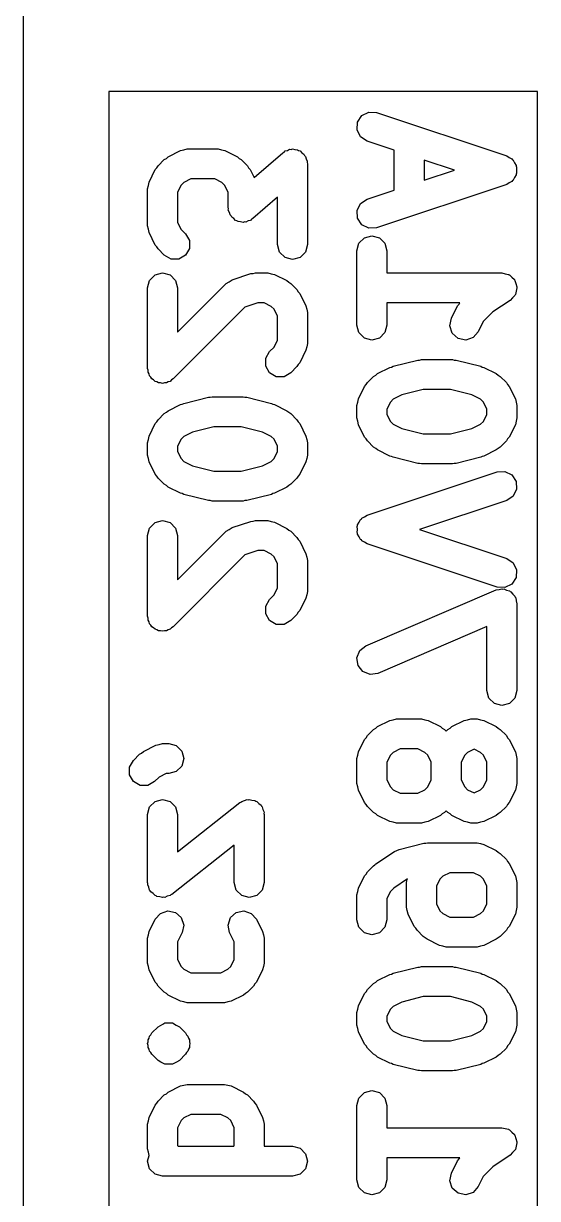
# Model space of a CAD drawing. Extents: x 0.1 to 2.08, y 0.21 to 1.79.
# Drawn here: x 0.1018 to 0.3041, y 0.865 to 1.3273 of the extents above; entities that cross this region are included whole.
import ezdxf

# ---------------------------------------------------------------- set-up
doc = ezdxf.new("R2010")
doc.units = 0
doc.header["$MEASUREMENT"] = 0
doc.layers.add('BLACK', color=7, linetype='CONTINUOUS')

msp = doc.modelspace()

# ---------------------------------------------------------------- linework, layer by layer
at = {"layer": 'BLACK', "linetype": 'CONTINUOUS'}
for p, q in [((0.101752, 1.30054), (0.101752, 1.7847)), ((0.101752, 0.585954), (0.101752, 1.30054)), ((0.304074, 1.30054), (0.135373, 1.30054)), ((0.135373, 1.30054), (0.135373, 0.714526)), ((0.304074, 1.16481), (0.304074, 1.30054)), ((0.233283, 1.28852), (0.234967, 1.29107)), ((0.234967, 1.29107), (0.237702, 1.29244)), ((0.237702, 1.29244), (0.240753, 1.29225)), ((0.240753, 1.29225), (0.291934, 1.27519)), ((0.2331, 1.28547), (0.233283, 1.28852)), ((0.234467, 1.28273), (0.2331, 1.28547)), ((0.237018, 1.28105), (0.234467, 1.28273)), ((0.247603, 1.27752), (0.237018, 1.28105)), ((0.158717, 1.27487), (0.163592, 1.27731)), ((0.163592, 1.27731), (0.164922, 1.27758)), ((0.164922, 1.27758), (0.166233, 1.27793)), ((0.166233, 1.27793), (0.178419, 1.27793)), ((0.178419, 1.27793), (0.17973, 1.27758)), ((0.17973, 1.27758), (0.18106, 1.27731)), ((0.18106, 1.27731), (0.185934, 1.27487)), ((0.192574, 1.26667), (0.203776, 1.27647)), ((0.203776, 1.27647), (0.2043, 1.27673)), ((0.2043, 1.27673), (0.204712, 1.27714)), ((0.204712, 1.27714), (0.205649, 1.27739)), ((0.205649, 1.27739), (0.20652, 1.27782)), ((0.20652, 1.27782), (0.207102, 1.27778)), ((0.207102, 1.27778), (0.207665, 1.27793)), ((0.207665, 1.27793), (0.208602, 1.27768)), ((0.208602, 1.27768), (0.20957, 1.27762)), ((0.20957, 1.27762), (0.210054, 1.27729)), ((0.210054, 1.27729), (0.210618, 1.27714)), ((0.210618, 1.27714), (0.211304, 1.27646)), ((0.211304, 1.27646), (0.212109, 1.27592)), ((0.247603, 1.26166), (0.247603, 1.27752)), ((0.15427, 1.27051), (0.154745, 1.27133)), ((0.154745, 1.27133), (0.157183, 1.27377)), ((0.157183, 1.27377), (0.158006, 1.27424)), ((0.158006, 1.27424), (0.158717, 1.27487)), ((0.185934, 1.27487), (0.186646, 1.27424)), ((0.186646, 1.27424), (0.187469, 1.27377)), ((0.187469, 1.27377), (0.189906, 1.27133)), ((0.189906, 1.27133), (0.190382, 1.27051)), ((0.212109, 1.27592), (0.212367, 1.27539)), ((0.212367, 1.27539), (0.212779, 1.27498)), ((0.212779, 1.27498), (0.21303, 1.27404)), ((0.21303, 1.27404), (0.213459, 1.27317)), ((0.213459, 1.27317), (0.21342, 1.27259)), ((0.21342, 1.27259), (0.213571, 1.27203)), ((0.213571, 1.27203), (0.213571, 1.24034)), ((0.271392, 1.26959), (0.259414, 1.27358)), ((0.259414, 1.27358), (0.259414, 1.2656)), ((0.291934, 1.27519), (0.292924, 1.27454)), ((0.292924, 1.27454), (0.293985, 1.27401)), ((0.293985, 1.27401), (0.294184, 1.27371)), ((0.294184, 1.27371), (0.294485, 1.27351)), ((0.294485, 1.27351), (0.295016, 1.27245)), ((0.295016, 1.27245), (0.295669, 1.27146)), ((0.295669, 1.27146), (0.295691, 1.2711)), ((0.151202, 1.26492), (0.153639, 1.2698)), ((0.153639, 1.2698), (0.15427, 1.27051)), ((0.190382, 1.27051), (0.191012, 1.2698)), ((0.191012, 1.2698), (0.192574, 1.26667)), ((0.259414, 1.2656), (0.271392, 1.26959)), ((0.295016, 1.26673), (0.294485, 1.26567)), ((0.295669, 1.26772), (0.295016, 1.26673)), ((0.295691, 1.26808), (0.295669, 1.26772)), ((0.295691, 1.2711), (0.295852, 1.27078)), ((0.295852, 1.26841), (0.295691, 1.26808)), ((0.295852, 1.27078), (0.295781, 1.26959)), ((0.295781, 1.26959), (0.295852, 1.26841)), ((0.150579, 1.26228), (0.15093, 1.26359)), ((0.150579, 1.24766), (0.150579, 1.26228)), ((0.15093, 1.26359), (0.151202, 1.26492)), ((0.163775, 1.26366), (0.16239, 1.26089)), ((0.164857, 1.26474), (0.163775, 1.26366)), ((0.167627, 1.26612), (0.164857, 1.26474)), ((0.177025, 1.26612), (0.167627, 1.26612)), ((0.179795, 1.26474), (0.177025, 1.26612)), ((0.180877, 1.26366), (0.179795, 1.26474)), ((0.182262, 1.26089), (0.180877, 1.26366)), ((0.291934, 1.26399), (0.240753, 1.24693)), ((0.292924, 1.26464), (0.291934, 1.26399)), ((0.293985, 1.26517), (0.292924, 1.26464)), ((0.294184, 1.26547), (0.293985, 1.26517)), ((0.294485, 1.26567), (0.294184, 1.26547)), ((0.16239, 1.26089), (0.16239, 1.24905)), ((0.182262, 1.25497), (0.182262, 1.26089)), ((0.20176, 1.25901), (0.192056, 1.25052)), ((0.20176, 1.24034), (0.20176, 1.25901)), ((0.234467, 1.25645), (0.237018, 1.25813)), ((0.237018, 1.25813), (0.247603, 1.26166)), ((0.182413, 1.2544), (0.182262, 1.25497)), ((0.182374, 1.25382), (0.182413, 1.2544)), ((0.182802, 1.25295), (0.182374, 1.25382)), ((0.183053, 1.25202), (0.182802, 1.25295)), ((0.2331, 1.25371), (0.234467, 1.25645)), ((0.233283, 1.25066), (0.2331, 1.25371)), ((0.16239, 1.24905), (0.163775, 1.24628)), ((0.183466, 1.2516), (0.183053, 1.25202)), ((0.183723, 1.25108), (0.183466, 1.2516)), ((0.184529, 1.25054), (0.183723, 1.25108)), ((0.185215, 1.24985), (0.184529, 1.25054)), ((0.185778, 1.2497), (0.185215, 1.24985)), ((0.186263, 1.24938), (0.185778, 1.2497)), ((0.187231, 1.24931), (0.186263, 1.24938)), ((0.188168, 1.24906), (0.187231, 1.24931)), ((0.188731, 1.24921), (0.188168, 1.24906)), ((0.189313, 1.24917), (0.188731, 1.24921)), ((0.190184, 1.2496), (0.189313, 1.24917)), ((0.19112, 1.24985), (0.190184, 1.2496)), ((0.191533, 1.25027), (0.19112, 1.24985)), ((0.192056, 1.25052), (0.191533, 1.25027)), ((0.234967, 1.24811), (0.233283, 1.25066)), ((0.15093, 1.24635), (0.150579, 1.24766)), ((0.151202, 1.24502), (0.15093, 1.24635)), ((0.153639, 1.24014), (0.151202, 1.24502)), ((0.163775, 1.24628), (0.165534, 1.24452)), ((0.165534, 1.24452), (0.167063, 1.24187)), ((0.237702, 1.24675), (0.234967, 1.24811)), ((0.235933, 1.24302), (0.238886, 1.24381)), ((0.240753, 1.24693), (0.237702, 1.24675)), ((0.238886, 1.24381), (0.241838, 1.24302)), ((0.15427, 1.23943), (0.153639, 1.24014)), ((0.154745, 1.23861), (0.15427, 1.23943)), ((0.167063, 1.24187), (0.167063, 1.23882)), ((0.202551, 1.23739), (0.20176, 1.24034)), ((0.213571, 1.24034), (0.212779, 1.23739)), ((0.23298, 1.23791), (0.233771, 1.24086)), ((0.233771, 1.24086), (0.235933, 1.24302)), ((0.241838, 1.24302), (0.244, 1.24086)), ((0.244, 1.24086), (0.244791, 1.23791)), ((0.157183, 1.23617), (0.154745, 1.23861)), ((0.15983, 1.23464), (0.157183, 1.23617)), ((0.162887, 1.23464), (0.15983, 1.23464)), ((0.165534, 1.23617), (0.162887, 1.23464)), ((0.167063, 1.23882), (0.165534, 1.23617)), ((0.204712, 1.23523), (0.202551, 1.23739)), ((0.207665, 1.23444), (0.204712, 1.23523)), ((0.210618, 1.23523), (0.207665, 1.23444)), ((0.212779, 1.23739), (0.210618, 1.23523)), ((0.23298, 1.20866), (0.23298, 1.23791)), ((0.244791, 1.23791), (0.244791, 1.22919)), ((0.150579, 1.22328), (0.15137, 1.22624)), ((0.15137, 1.22624), (0.153531, 1.2284)), ((0.153531, 1.2284), (0.156484, 1.22919)), ((0.156484, 1.22919), (0.159437, 1.2284)), ((0.159437, 1.2284), (0.161598, 1.22624)), ((0.161598, 1.22624), (0.16239, 1.22328)), ((0.181555, 1.22502), (0.18273, 1.2257)), ((0.18273, 1.2257), (0.183863, 1.22645)), ((0.183863, 1.22645), (0.191174, 1.22889)), ((0.191174, 1.22889), (0.192124, 1.22894)), ((0.192124, 1.22894), (0.193042, 1.22919)), ((0.193042, 1.22919), (0.197916, 1.22919)), ((0.197916, 1.22919), (0.199227, 1.22884)), ((0.199227, 1.22884), (0.200557, 1.22857)), ((0.200557, 1.22857), (0.205432, 1.22613)), ((0.205432, 1.22613), (0.206143, 1.2255)), ((0.206143, 1.2255), (0.206967, 1.22502)), ((0.244791, 1.22919), (0.290067, 1.22919)), ((0.290067, 1.22919), (0.291366, 1.22884)), ((0.291366, 1.22884), (0.292684, 1.22858)), ((0.292684, 1.22858), (0.292831, 1.22845)), ((0.292831, 1.22845), (0.293019, 1.2284)), ((0.293019, 1.2284), (0.29397, 1.22745)), ((0.29397, 1.22745), (0.29498, 1.22656)), ((0.29498, 1.22656), (0.295043, 1.22638)), ((0.295043, 1.22638), (0.295181, 1.22624)), ((0.295181, 1.22624), (0.295529, 1.22494)), ((0.150579, 1.1916), (0.150579, 1.22328)), ((0.16239, 1.20586), (0.181555, 1.22502)), ((0.16239, 1.22328), (0.16239, 1.20586)), ((0.206967, 1.22502), (0.209404, 1.22259)), ((0.209404, 1.22259), (0.209879, 1.22176)), ((0.209879, 1.22176), (0.21051, 1.22105)), ((0.21051, 1.22105), (0.212947, 1.21618)), ((0.295232, 1.22052), (0.295181, 1.22033)), ((0.29536, 1.22067), (0.295232, 1.22052)), ((0.295624, 1.22199), (0.29536, 1.22067)), ((0.295529, 1.22494), (0.29596, 1.22366)), ((0.295972, 1.22328), (0.295624, 1.22199)), ((0.29596, 1.22366), (0.295922, 1.22347)), ((0.295922, 1.22347), (0.295972, 1.22328)), ((0.194, 1.21738), (0.18892, 1.21569)), ((0.196522, 1.21738), (0.194, 1.21738)), ((0.199293, 1.21599), (0.196522, 1.21738)), ((0.200374, 1.21491), (0.199293, 1.21599)), ((0.212947, 1.21618), (0.213219, 1.21485)), ((0.273513, 1.21738), (0.244791, 1.21738)), ((0.244791, 1.21738), (0.244791, 1.20866)), ((0.270161, 1.2113), (0.272599, 1.21618)), ((0.272599, 1.21618), (0.27323, 1.21689)), ((0.27323, 1.21689), (0.273513, 1.21738)), ((0.293342, 1.21837), (0.286517, 1.21382)), ((0.29423, 1.21938), (0.293342, 1.21837)), ((0.295181, 1.22033), (0.29423, 1.21938)), ((0.18892, 1.21569), (0.16066, 1.18743)), ((0.20176, 1.21214), (0.200374, 1.21491)), ((0.20176, 1.20274), (0.20176, 1.21214)), ((0.213219, 1.21485), (0.213571, 1.21354)), ((0.213571, 1.21354), (0.213571, 1.20135)), ((0.269549, 1.20831), (0.270161, 1.2113)), ((0.286517, 1.21382), (0.282734, 1.21004)), ((0.233771, 1.20571), (0.23298, 1.20866)), ((0.244791, 1.20866), (0.244, 1.20571)), ((0.270515, 1.20541), (0.269549, 1.20831)), ((0.282734, 1.21004), (0.280726, 1.20602)), ((0.200374, 1.19997), (0.20176, 1.20274)), ((0.235933, 1.20355), (0.233771, 1.20571)), ((0.238886, 1.20276), (0.235933, 1.20355)), ((0.241838, 1.20355), (0.238886, 1.20276)), ((0.244, 1.20571), (0.241838, 1.20355)), ((0.272803, 1.20338), (0.270515, 1.20541)), ((0.275797, 1.20277), (0.272803, 1.20338)), ((0.278697, 1.20373), (0.275797, 1.20277)), ((0.280726, 1.20602), (0.278697, 1.20373)), ((0.197086, 1.19557), (0.198615, 1.19821)), ((0.198615, 1.19821), (0.200374, 1.19997)), ((0.212947, 1.19871), (0.21051, 1.19383)), ((0.213219, 1.20004), (0.212947, 1.19871)), ((0.213571, 1.20135), (0.213219, 1.20004)), ((0.197086, 1.19251), (0.197086, 1.19557)), ((0.209879, 1.19312), (0.209404, 1.1923)), ((0.21051, 1.19383), (0.209879, 1.19312)), ((0.247202, 1.19246), (0.256951, 1.19489)), ((0.256951, 1.19489), (0.257679, 1.19488)), ((0.257679, 1.19488), (0.258383, 1.19507)), ((0.258383, 1.19507), (0.270569, 1.19507)), ((0.270569, 1.19507), (0.271273, 1.19488)), ((0.271273, 1.19488), (0.272001, 1.19489)), ((0.272001, 1.19489), (0.28175, 1.19246)), ((0.15078, 1.19085), (0.150579, 1.1916)), ((0.15078, 1.19007), (0.15078, 1.19085)), ((0.151168, 1.1894), (0.15078, 1.19007)), ((0.15137, 1.18865), (0.151168, 1.1894)), ((0.151919, 1.1881), (0.15137, 1.18865)), ((0.152308, 1.18743), (0.151919, 1.1881)), ((0.198615, 1.18986), (0.197086, 1.19251)), ((0.201262, 1.18833), (0.198615, 1.18986)), ((0.204319, 1.18833), (0.201262, 1.18833)), ((0.206967, 1.18986), (0.204319, 1.18833)), ((0.209404, 1.1923), (0.206967, 1.18986)), ((0.237147, 1.18603), (0.239584, 1.18847)), ((0.239584, 1.18847), (0.240408, 1.18894)), ((0.240408, 1.18894), (0.241119, 1.18957)), ((0.241119, 1.18957), (0.245993, 1.19201)), ((0.245993, 1.19201), (0.246632, 1.19214)), ((0.246632, 1.19214), (0.247202, 1.19246)), ((0.28175, 1.19246), (0.28232, 1.19214)), ((0.28232, 1.19214), (0.282959, 1.19201)), ((0.282959, 1.19201), (0.287833, 1.18957)), ((0.287833, 1.18957), (0.288545, 1.18894)), ((0.288545, 1.18894), (0.289368, 1.18847)), ((0.289368, 1.18847), (0.291805, 1.18603)), ((0.152981, 1.18704), (0.152308, 1.18743)), ((0.153531, 1.18649), (0.152981, 1.18704)), ((0.154282, 1.18629), (0.153531, 1.18649)), ((0.154956, 1.1859), (0.154282, 1.18629)), ((0.155733, 1.1859), (0.154956, 1.1859)), ((0.156484, 1.1857), (0.155733, 1.1859)), ((0.157235, 1.1859), (0.156484, 1.1857)), ((0.158013, 1.1859), (0.157235, 1.1859)), ((0.158686, 1.18629), (0.158013, 1.1859)), ((0.159437, 1.18649), (0.158686, 1.18629)), ((0.159987, 1.18704), (0.159437, 1.18649)), ((0.16066, 1.18743), (0.159987, 1.18704)), ((0.233604, 1.17962), (0.236041, 1.18449)), ((0.236041, 1.18449), (0.236672, 1.1852)), ((0.236672, 1.1852), (0.237147, 1.18603)), ((0.291805, 1.18603), (0.292281, 1.1852)), ((0.292281, 1.1852), (0.292912, 1.18449)), ((0.292912, 1.18449), (0.295349, 1.17962)), ((0.164801, 1.17783), (0.174549, 1.18027)), ((0.174549, 1.18027), (0.175278, 1.18026)), ((0.175278, 1.18026), (0.175982, 1.18045)), ((0.175982, 1.18045), (0.188168, 1.18045)), ((0.188168, 1.18045), (0.188871, 1.18026)), ((0.188871, 1.18026), (0.1896, 1.18027)), ((0.1896, 1.18027), (0.199349, 1.17783)), ((0.233331, 1.17829), (0.233604, 1.17962)), ((0.247258, 1.17944), (0.246176, 1.17835)), ((0.250696, 1.18115), (0.247258, 1.17944)), ((0.25911, 1.18326), (0.250696, 1.18115)), ((0.269842, 1.18326), (0.25911, 1.18326)), ((0.278257, 1.18115), (0.269842, 1.18326)), ((0.281694, 1.17944), (0.278257, 1.18115)), ((0.282776, 1.17835), (0.281694, 1.17944)), ((0.295349, 1.17962), (0.295621, 1.17829)), ((0.157183, 1.17384), (0.158006, 1.17432)), ((0.158006, 1.17432), (0.158717, 1.17495)), ((0.158717, 1.17495), (0.163592, 1.17739)), ((0.163592, 1.17739), (0.164231, 1.17752)), ((0.164231, 1.17752), (0.164801, 1.17783)), ((0.199349, 1.17783), (0.199919, 1.17752)), ((0.199919, 1.17752), (0.200557, 1.17739)), ((0.200557, 1.17739), (0.205432, 1.17495)), ((0.205432, 1.17495), (0.206143, 1.17432)), ((0.206143, 1.17432), (0.206967, 1.17384)), ((0.23298, 1.17698), (0.233331, 1.17829)), ((0.23298, 1.1721), (0.23298, 1.17698)), ((0.246176, 1.17835), (0.244791, 1.17558)), ((0.244791, 1.17558), (0.244791, 1.1735)), ((0.284161, 1.17558), (0.282776, 1.17835)), ((0.284161, 1.1735), (0.284161, 1.17558)), ((0.295621, 1.17829), (0.295972, 1.17698)), ((0.295972, 1.17698), (0.295972, 1.1721)), ((0.151202, 1.165), (0.153639, 1.16987)), ((0.153639, 1.16987), (0.15427, 1.17058)), ((0.15427, 1.17058), (0.154745, 1.1714)), ((0.154745, 1.1714), (0.157183, 1.17384)), ((0.206967, 1.17384), (0.209404, 1.1714)), ((0.209404, 1.1714), (0.209879, 1.17058)), ((0.209879, 1.17058), (0.21051, 1.16987)), ((0.21051, 1.16987), (0.212947, 1.165)), ((0.233331, 1.17079), (0.23298, 1.1721)), ((0.233604, 1.16946), (0.233331, 1.17079)), ((0.244791, 1.1735), (0.246176, 1.17073)), ((0.246176, 1.17073), (0.247258, 1.16965)), ((0.247258, 1.16965), (0.250696, 1.16793)), ((0.278257, 1.16793), (0.281694, 1.16965)), ((0.281694, 1.16965), (0.282776, 1.17073)), ((0.282776, 1.17073), (0.284161, 1.1735)), ((0.295621, 1.17079), (0.295349, 1.16946)), ((0.295972, 1.1721), (0.295621, 1.17079)), ((0.15093, 1.16367), (0.151202, 1.165)), ((0.168294, 1.16653), (0.164857, 1.16481)), ((0.176709, 1.16864), (0.168294, 1.16653)), ((0.187441, 1.16864), (0.176709, 1.16864)), ((0.195855, 1.16653), (0.187441, 1.16864)), ((0.199293, 1.16481), (0.195855, 1.16653)), ((0.212947, 1.165), (0.213219, 1.16367)), ((0.236041, 1.16459), (0.233604, 1.16946)), ((0.250696, 1.16793), (0.25911, 1.16582)), ((0.25911, 1.16582), (0.269842, 1.16582)), ((0.269842, 1.16582), (0.278257, 1.16793)), ((0.295349, 1.16946), (0.292912, 1.16459)), ((0.150579, 1.16235), (0.15093, 1.16367)), ((0.150579, 1.15748), (0.150579, 1.16235)), ((0.163775, 1.16373), (0.16239, 1.16096)), ((0.16239, 1.16096), (0.16239, 1.15887)), ((0.164857, 1.16481), (0.163775, 1.16373)), ((0.200374, 1.16373), (0.199293, 1.16481)), ((0.20176, 1.16096), (0.200374, 1.16373)), ((0.20176, 1.15887), (0.20176, 1.16096)), ((0.213219, 1.16367), (0.213571, 1.16235)), ((0.213571, 1.16235), (0.213571, 1.15748)), ((0.236672, 1.16388), (0.236041, 1.16459)), ((0.237147, 1.16305), (0.236672, 1.16388)), ((0.239584, 1.16062), (0.237147, 1.16305)), ((0.240408, 1.16014), (0.239584, 1.16062)), ((0.289368, 1.16062), (0.288545, 1.16014)), ((0.291805, 1.16305), (0.289368, 1.16062)), ((0.292281, 1.16388), (0.291805, 1.16305)), ((0.292912, 1.16459), (0.292281, 1.16388)), ((0.304074, 0.714526), (0.304074, 1.16481)), ((0.15093, 1.15617), (0.150579, 1.15748)), ((0.151202, 1.15484), (0.15093, 1.15617)), ((0.16239, 1.15887), (0.163775, 1.1561)), ((0.163775, 1.1561), (0.164857, 1.15502)), ((0.199293, 1.15502), (0.200374, 1.1561)), ((0.200374, 1.1561), (0.20176, 1.15887)), ((0.213219, 1.15617), (0.212947, 1.15484)), ((0.213571, 1.15748), (0.213219, 1.15617)), ((0.241119, 1.15951), (0.240408, 1.16014)), ((0.245993, 1.15707), (0.241119, 1.15951)), ((0.246632, 1.15694), (0.245993, 1.15707)), ((0.247202, 1.15663), (0.246632, 1.15694)), ((0.256951, 1.15419), (0.247202, 1.15663)), ((0.28175, 1.15663), (0.272001, 1.15419)), ((0.28232, 1.15694), (0.28175, 1.15663)), ((0.282959, 1.15707), (0.28232, 1.15694)), ((0.287833, 1.15951), (0.282959, 1.15707)), ((0.288545, 1.16014), (0.287833, 1.15951)), ((0.153639, 1.14996), (0.151202, 1.15484)), ((0.164857, 1.15502), (0.168294, 1.1533)), ((0.168294, 1.1533), (0.176709, 1.1512)), ((0.176709, 1.1512), (0.187441, 1.1512)), ((0.187441, 1.1512), (0.195855, 1.1533)), ((0.195855, 1.1533), (0.199293, 1.15502)), ((0.212947, 1.15484), (0.21051, 1.14996)), ((0.257679, 1.1542), (0.256951, 1.15419)), ((0.258383, 1.15401), (0.257679, 1.1542)), ((0.270569, 1.15401), (0.258383, 1.15401)), ((0.271273, 1.1542), (0.270569, 1.15401)), ((0.272001, 1.15419), (0.271273, 1.1542)), ((0.15427, 1.14925), (0.153639, 1.14996)), ((0.154745, 1.14843), (0.15427, 1.14925)), ((0.157183, 1.14599), (0.154745, 1.14843)), ((0.209404, 1.14843), (0.206967, 1.14599)), ((0.209879, 1.14925), (0.209404, 1.14843)), ((0.21051, 1.14996), (0.209879, 1.14925)), ((0.237018, 1.13384), (0.288199, 1.1509)), ((0.288199, 1.1509), (0.291251, 1.15108)), ((0.291251, 1.15108), (0.293985, 1.14971)), ((0.293985, 1.14971), (0.295669, 1.14716)), ((0.295669, 1.14716), (0.295852, 1.14411)), ((0.158006, 1.14552), (0.157183, 1.14599)), ((0.158717, 1.14489), (0.158006, 1.14552)), ((0.163592, 1.14245), (0.158717, 1.14489)), ((0.164231, 1.14232), (0.163592, 1.14245)), ((0.164801, 1.142), (0.164231, 1.14232)), ((0.174549, 1.13957), (0.164801, 1.142)), ((0.199349, 1.142), (0.1896, 1.13957)), ((0.199919, 1.14232), (0.199349, 1.142)), ((0.200557, 1.14245), (0.199919, 1.14232)), ((0.205432, 1.14489), (0.200557, 1.14245)), ((0.206143, 1.14552), (0.205432, 1.14489)), ((0.206967, 1.14599), (0.206143, 1.14552)), ((0.295852, 1.14411), (0.294485, 1.14138)), ((0.175278, 1.13958), (0.174549, 1.13957)), ((0.175982, 1.13939), (0.175278, 1.13958)), ((0.188168, 1.13939), (0.175982, 1.13939)), ((0.188871, 1.13958), (0.188168, 1.13939)), ((0.1896, 1.13957), (0.188871, 1.13958)), ((0.291934, 1.13969), (0.25756, 1.12823)), ((0.294485, 1.14138), (0.291934, 1.13969)), ((0.234769, 1.13235), (0.234967, 1.13265)), ((0.234967, 1.13265), (0.236028, 1.13318)), ((0.236028, 1.13318), (0.237018, 1.13384)), ((0.150579, 1.1258), (0.15137, 1.12875)), ((0.15137, 1.12875), (0.153531, 1.13091)), ((0.153531, 1.13091), (0.156484, 1.1317)), ((0.156484, 1.1317), (0.159437, 1.13091)), ((0.159437, 1.13091), (0.161598, 1.12875)), ((0.161598, 1.12875), (0.16239, 1.1258)), ((0.181555, 1.12754), (0.18273, 1.12821)), ((0.18273, 1.12821), (0.183863, 1.12896)), ((0.183863, 1.12896), (0.191174, 1.1314)), ((0.191174, 1.1314), (0.192124, 1.13146)), ((0.192124, 1.13146), (0.193042, 1.1317)), ((0.193042, 1.1317), (0.197916, 1.1317)), ((0.197916, 1.1317), (0.199227, 1.13135)), ((0.199227, 1.13135), (0.200557, 1.13108)), ((0.200557, 1.13108), (0.205432, 1.12864)), ((0.205432, 1.12864), (0.206143, 1.12801)), ((0.206143, 1.12801), (0.206967, 1.12754)), ((0.2331, 1.12942), (0.233261, 1.12974)), ((0.233171, 1.12823), (0.2331, 1.12942)), ((0.2331, 1.12705), (0.233171, 1.12823)), ((0.233261, 1.12974), (0.233283, 1.1301)), ((0.233283, 1.1301), (0.233937, 1.13109)), ((0.233937, 1.13109), (0.234467, 1.13215)), ((0.234467, 1.13215), (0.234769, 1.13235)), ((0.25756, 1.12823), (0.291934, 1.11678)), ((0.150579, 1.09411), (0.150579, 1.1258)), ((0.16239, 1.10837), (0.181555, 1.12754)), ((0.16239, 1.1258), (0.16239, 1.10837)), ((0.206967, 1.12754), (0.209404, 1.1251)), ((0.209404, 1.1251), (0.209879, 1.12427)), ((0.209879, 1.12427), (0.21051, 1.12356)), ((0.21051, 1.12356), (0.212947, 1.11869)), ((0.233262, 1.12673), (0.2331, 1.12705)), ((0.233283, 1.12637), (0.233262, 1.12673)), ((0.233937, 1.12538), (0.233283, 1.12637)), ((0.234467, 1.12432), (0.233937, 1.12538)), ((0.234768, 1.12412), (0.234467, 1.12432)), ((0.234967, 1.12382), (0.234768, 1.12412)), ((0.236028, 1.12328), (0.234967, 1.12382)), ((0.194, 1.11989), (0.18892, 1.1182)), ((0.196522, 1.11989), (0.194, 1.11989)), ((0.199293, 1.11851), (0.196522, 1.11989)), ((0.237018, 1.12263), (0.236028, 1.12328)), ((0.288199, 1.10557), (0.237018, 1.12263)), ((0.18892, 1.1182), (0.16066, 1.08994)), ((0.200374, 1.11742), (0.199293, 1.11851)), ((0.20176, 1.11465), (0.200374, 1.11742)), ((0.20176, 1.10526), (0.20176, 1.11465)), ((0.212947, 1.11869), (0.213219, 1.11736)), ((0.213219, 1.11736), (0.213571, 1.11605)), ((0.213571, 1.11605), (0.213571, 1.10386)), ((0.291934, 1.11678), (0.294485, 1.11509)), ((0.294485, 1.11509), (0.295852, 1.11236)), ((0.295852, 1.11236), (0.295669, 1.10931)), ((0.200374, 1.10249), (0.20176, 1.10526)), ((0.291251, 1.10539), (0.288199, 1.10557)), ((0.288918, 1.10459), (0.290067, 1.10489)), ((0.290067, 1.10489), (0.290412, 1.1048)), ((0.293985, 1.10676), (0.291251, 1.10539)), ((0.295669, 1.10931), (0.293985, 1.10676)), ((0.197086, 1.09808), (0.198615, 1.10073)), ((0.198615, 1.10073), (0.200374, 1.10249)), ((0.212947, 1.10122), (0.21051, 1.09635)), ((0.213219, 1.10255), (0.212947, 1.10122)), ((0.213571, 1.10386), (0.213219, 1.10255)), ((0.236559, 1.08248), (0.28774, 1.10442)), ((0.28774, 1.10442), (0.288918, 1.10459)), ((0.290412, 1.1048), (0.290766, 1.10485)), ((0.290766, 1.10485), (0.291871, 1.10441)), ((0.291871, 1.10441), (0.293019, 1.1041)), ((0.293019, 1.1041), (0.293272, 1.10385)), ((0.293272, 1.10385), (0.293604, 1.10372)), ((0.293604, 1.10372), (0.29434, 1.10278)), ((0.29434, 1.10278), (0.295181, 1.10194)), ((0.295181, 1.10194), (0.295274, 1.10159)), ((0.295274, 1.10159), (0.295495, 1.10131)), ((0.295495, 1.10131), (0.295664, 1.10014)), ((0.197086, 1.09502), (0.197086, 1.09808)), ((0.209879, 1.09564), (0.209404, 1.09481)), ((0.21051, 1.09635), (0.209879, 1.09564)), ((0.295664, 1.10014), (0.295972, 1.09899)), ((0.295972, 1.09899), (0.295972, 1.06487)), ((0.15078, 1.09336), (0.150579, 1.09411)), ((0.15078, 1.09258), (0.15078, 1.09336)), ((0.151168, 1.09191), (0.15078, 1.09258)), ((0.15137, 1.09116), (0.151168, 1.09191)), ((0.151919, 1.09061), (0.15137, 1.09116)), ((0.198615, 1.09237), (0.197086, 1.09502)), ((0.201262, 1.09085), (0.198615, 1.09237)), ((0.206967, 1.09237), (0.204319, 1.09085)), ((0.209404, 1.09481), (0.206967, 1.09237)), ((0.152308, 1.08994), (0.151919, 1.09061)), ((0.152981, 1.08955), (0.152308, 1.08994)), ((0.153531, 1.089), (0.152981, 1.08955)), ((0.154282, 1.0888), (0.153531, 1.089)), ((0.154956, 1.08841), (0.154282, 1.0888)), ((0.155733, 1.08841), (0.154956, 1.08841)), ((0.156484, 1.08821), (0.155733, 1.08841)), ((0.157235, 1.08841), (0.156484, 1.08821)), ((0.158013, 1.08841), (0.157235, 1.08841)), ((0.158686, 1.0888), (0.158013, 1.08841)), ((0.159437, 1.089), (0.158686, 1.0888)), ((0.159987, 1.08955), (0.159437, 1.089)), ((0.16066, 1.08994), (0.159987, 1.08955)), ((0.204319, 1.09085), (0.201262, 1.09085)), ((0.284161, 1.09003), (0.241212, 1.07162)), ((0.284161, 1.06487), (0.284161, 1.09003)), ((0.234157, 1.08059), (0.236559, 1.08248)), ((0.233022, 1.07775), (0.234157, 1.08059)), ((0.233458, 1.07473), (0.233022, 1.07775)), ((0.235348, 1.07232), (0.233458, 1.07473)), ((0.238186, 1.07119), (0.235348, 1.07232)), ((0.241212, 1.07162), (0.238186, 1.07119)), ((0.284952, 1.06191), (0.284161, 1.06487)), ((0.295972, 1.06487), (0.295181, 1.06191)), ((0.287114, 1.05975), (0.284952, 1.06191)), ((0.290067, 1.05896), (0.287114, 1.05975)), ((0.293019, 1.05975), (0.290067, 1.05896)), ((0.295181, 1.06191), (0.293019, 1.05975)), ((0.237147, 1.04711), (0.239584, 1.04955)), ((0.239584, 1.04955), (0.240408, 1.05002)), ((0.240408, 1.05002), (0.241119, 1.05065)), ((0.241119, 1.05065), (0.245993, 1.05309)), ((0.245993, 1.05309), (0.247323, 1.05336)), ((0.247323, 1.05336), (0.248634, 1.05371)), ((0.248634, 1.05371), (0.258383, 1.05371)), ((0.258383, 1.05371), (0.259694, 1.05336)), ((0.259694, 1.05336), (0.261024, 1.05309)), ((0.261024, 1.05309), (0.265899, 1.05065)), ((0.265899, 1.05065), (0.26661, 1.05002)), ((0.26661, 1.05002), (0.267433, 1.04955)), ((0.267433, 1.04955), (0.268132, 1.04885)), ((0.268132, 1.04885), (0.26883, 1.04955)), ((0.26883, 1.04955), (0.269654, 1.05002)), ((0.269654, 1.05002), (0.270365, 1.05065)), ((0.270365, 1.05065), (0.27524, 1.05309)), ((0.27524, 1.05309), (0.27657, 1.05336)), ((0.27657, 1.05336), (0.277881, 1.05371)), ((0.277881, 1.05371), (0.280318, 1.05371)), ((0.280318, 1.05371), (0.281629, 1.05336)), ((0.281629, 1.05336), (0.282959, 1.05309)), ((0.282959, 1.05309), (0.287833, 1.05065)), ((0.287833, 1.05065), (0.288545, 1.05002)), ((0.288545, 1.05002), (0.289368, 1.04955)), ((0.289368, 1.04955), (0.291805, 1.04711)), ((0.233604, 1.0407), (0.236041, 1.04557)), ((0.236041, 1.04557), (0.236672, 1.04628)), ((0.236672, 1.04628), (0.237147, 1.04711)), ((0.291805, 1.04711), (0.292281, 1.04628)), ((0.292281, 1.04628), (0.292912, 1.04557)), ((0.292912, 1.04557), (0.295349, 1.0407)), ((0.147434, 1.0398), (0.148257, 1.04027)), ((0.148257, 1.04027), (0.148969, 1.0409)), ((0.148969, 1.0409), (0.153843, 1.04334)), ((0.153843, 1.04334), (0.155173, 1.04361)), ((0.155173, 1.04361), (0.156484, 1.04396)), ((0.156484, 1.04396), (0.158921, 1.04396)), ((0.158921, 1.04396), (0.161874, 1.04317)), ((0.161874, 1.04317), (0.164036, 1.04101)), ((0.164036, 1.04101), (0.164827, 1.03806)), ((0.233331, 1.03937), (0.233604, 1.0407)), ((0.247258, 1.04052), (0.246176, 1.03943)), ((0.250029, 1.0419), (0.247258, 1.04052)), ((0.256989, 1.0419), (0.250029, 1.0419)), ((0.259759, 1.04052), (0.256989, 1.0419)), ((0.260841, 1.03943), (0.259759, 1.04052)), ((0.276505, 1.04052), (0.275423, 1.03943)), ((0.279099, 1.04181), (0.276505, 1.04052)), ((0.281694, 1.04052), (0.279099, 1.04181)), ((0.282776, 1.03943), (0.281694, 1.04052)), ((0.295349, 1.0407), (0.295621, 1.03937)), ((0.143468, 1.03471), (0.144997, 1.03736)), ((0.144997, 1.03736), (0.147434, 1.0398)), ((0.164827, 1.03806), (0.164036, 1.0351)), ((0.23298, 1.03806), (0.233331, 1.03937)), ((0.23298, 1.02831), (0.23298, 1.03806)), ((0.246176, 1.03943), (0.244791, 1.03666)), ((0.244791, 1.03666), (0.244791, 1.0297)), ((0.262226, 1.03666), (0.260841, 1.03943)), ((0.262226, 1.0297), (0.262226, 1.03666)), ((0.275423, 1.03943), (0.274037, 1.03666)), ((0.274037, 1.03666), (0.274037, 1.0297)), ((0.284161, 1.03666), (0.282776, 1.03943)), ((0.284161, 1.0297), (0.284161, 1.03666)), ((0.295621, 1.03937), (0.295972, 1.03806)), ((0.295972, 1.03806), (0.295972, 1.02831)), ((0.143468, 1.03165), (0.143468, 1.03471)), ((0.144997, 1.02901), (0.143468, 1.03165)), ((0.157878, 1.03215), (0.155108, 1.03077)), ((0.158921, 1.03215), (0.157878, 1.03215)), ((0.161874, 1.03294), (0.158921, 1.03215)), ((0.164036, 1.0351), (0.161874, 1.03294)), ((0.147644, 1.02748), (0.144997, 1.02901)), ((0.150701, 1.02748), (0.147644, 1.02748)), ((0.153348, 1.02901), (0.150701, 1.02748)), ((0.155108, 1.03077), (0.153348, 1.02901)), ((0.233331, 1.027), (0.23298, 1.02831)), ((0.233604, 1.02567), (0.233331, 1.027)), ((0.244791, 1.0297), (0.246176, 1.02693)), ((0.246176, 1.02693), (0.247258, 1.02585)), ((0.259759, 1.02585), (0.260841, 1.02693)), ((0.260841, 1.02693), (0.262226, 1.0297)), ((0.274037, 1.0297), (0.275423, 1.02693)), ((0.275423, 1.02693), (0.276504, 1.02585)), ((0.281694, 1.02585), (0.282776, 1.02693)), ((0.282776, 1.02693), (0.284161, 1.0297)), ((0.295621, 1.027), (0.295349, 1.02567)), ((0.295972, 1.02831), (0.295621, 1.027)), ((0.153531, 1.02124), (0.156484, 1.02203)), ((0.156484, 1.02203), (0.159437, 1.02124)), ((0.188736, 1.02153), (0.189767, 1.02197)), ((0.189767, 1.02197), (0.190191, 1.02192)), ((0.190191, 1.02192), (0.190605, 1.02203)), ((0.190605, 1.02203), (0.191688, 1.02174)), ((0.191688, 1.02174), (0.192802, 1.0216)), ((0.236041, 1.02079), (0.233604, 1.02567)), ((0.247258, 1.02585), (0.250029, 1.02447)), ((0.250029, 1.02447), (0.256989, 1.02447)), ((0.256989, 1.02447), (0.259759, 1.02585)), ((0.276504, 1.02585), (0.279099, 1.02455)), ((0.279099, 1.02455), (0.281694, 1.02585)), ((0.295349, 1.02567), (0.292912, 1.02079)), ((0.150579, 1.01612), (0.15137, 1.01908)), ((0.15137, 1.01908), (0.153531, 1.02124)), ((0.159437, 1.02124), (0.161598, 1.01908)), ((0.161598, 1.01908), (0.16239, 1.01612)), ((0.16239, 1.00146), (0.186956, 1.02077)), ((0.186956, 1.02077), (0.187349, 1.02093)), ((0.187349, 1.02093), (0.187652, 1.02124)), ((0.187652, 1.02124), (0.188736, 1.02153)), ((0.192802, 1.0216), (0.193144, 1.02135)), ((0.193144, 1.02135), (0.193558, 1.02124)), ((0.193558, 1.02124), (0.194351, 1.02044)), ((0.194351, 1.02044), (0.195248, 1.01977)), ((0.195248, 1.01977), (0.195417, 1.01938)), ((0.195417, 1.01938), (0.195719, 1.01908)), ((0.195719, 1.01908), (0.196009, 1.01799)), ((0.196009, 1.01799), (0.196451, 1.01696)), ((0.236672, 1.02008), (0.236041, 1.02079)), ((0.237147, 1.01926), (0.236672, 1.02008)), ((0.239584, 1.01682), (0.237147, 1.01926)), ((0.268132, 1.01752), (0.267433, 1.01682)), ((0.26883, 1.01682), (0.268132, 1.01752)), ((0.291805, 1.01926), (0.289368, 1.01682)), ((0.292281, 1.02008), (0.291805, 1.01926)), ((0.292912, 1.02079), (0.292281, 1.02008)), ((0.150579, 0.989314), (0.150579, 1.01612)), ((0.16239, 1.01612), (0.16239, 1.00146)), ((0.196451, 1.01696), (0.1964, 1.01654)), ((0.1964, 1.01654), (0.19651, 1.01612)), ((0.19651, 1.01612), (0.19651, 0.989314)), ((0.240408, 1.01635), (0.239584, 1.01682)), ((0.241119, 1.01572), (0.240408, 1.01635)), ((0.245993, 1.01328), (0.241119, 1.01572)), ((0.247323, 1.01301), (0.245993, 1.01328)), ((0.248634, 1.01265), (0.247323, 1.01301)), ((0.258383, 1.01265), (0.248634, 1.01265)), ((0.259694, 1.01301), (0.258383, 1.01265)), ((0.261024, 1.01328), (0.259694, 1.01301)), ((0.265899, 1.01572), (0.261024, 1.01328)), ((0.26661, 1.01635), (0.265899, 1.01572)), ((0.267433, 1.01682), (0.26661, 1.01635)), ((0.269654, 1.01635), (0.26883, 1.01682)), ((0.270365, 1.01572), (0.269654, 1.01635)), ((0.27524, 1.01328), (0.270365, 1.01572)), ((0.276569, 1.01301), (0.27524, 1.01328)), ((0.277881, 1.01265), (0.276569, 1.01301)), ((0.280318, 1.01265), (0.277881, 1.01265)), ((0.281629, 1.01301), (0.280318, 1.01265)), ((0.282959, 1.01328), (0.281629, 1.01301)), ((0.287833, 1.01572), (0.282959, 1.01328)), ((0.288545, 1.01635), (0.287833, 1.01572)), ((0.289368, 1.01682), (0.288545, 1.01635)), ((0.184699, 1.00397), (0.160133, 0.98467)), ((0.184699, 0.989314), (0.184699, 1.00397)), ((0.249639, 1.00235), (0.259388, 1.00479)), ((0.259388, 1.00479), (0.260117, 1.00478)), ((0.260117, 1.00478), (0.26082, 1.00497)), ((0.26082, 1.00497), (0.280318, 1.00497)), ((0.280318, 1.00497), (0.281629, 1.00462)), ((0.281629, 1.00462), (0.282959, 1.00434)), ((0.282959, 1.00434), (0.287833, 1.00191)), ((0.240484, 0.996665), (0.247796, 1.00154)), ((0.247796, 1.00154), (0.248755, 1.00186)), ((0.248755, 1.00186), (0.249639, 1.00235)), ((0.287833, 1.00191), (0.288545, 1.00128)), ((0.288545, 1.00128), (0.289368, 1.0008)), ((0.289368, 1.0008), (0.291805, 0.998364)), ((0.237147, 0.99349), (0.239584, 0.995927)), ((0.239584, 0.995927), (0.240095, 0.996222)), ((0.240095, 0.996222), (0.240484, 0.996665)), ((0.291805, 0.998364), (0.292281, 0.997541)), ((0.292281, 0.997541), (0.292912, 0.996829)), ((0.292912, 0.996829), (0.295349, 0.991955)), ((0.150689, 0.988901), (0.150579, 0.989314)), ((0.18549, 0.986361), (0.184699, 0.989314)), ((0.19651, 0.989314), (0.195719, 0.986361)), ((0.233604, 0.987081), (0.236041, 0.991955)), ((0.236041, 0.991955), (0.236672, 0.992666)), ((0.236672, 0.992666), (0.237147, 0.99349)), ((0.252847, 0.990711), (0.247522, 0.987162)), ((0.252478, 0.989314), (0.252829, 0.990625)), ((0.252478, 0.979565), (0.252478, 0.989314)), ((0.252829, 0.990625), (0.252847, 0.990711)), ((0.265674, 0.99069), (0.264289, 0.98792)), ((0.266756, 0.991772), (0.265674, 0.99069)), ((0.269526, 0.993157), (0.266756, 0.991772)), ((0.278924, 0.993157), (0.269526, 0.993157)), ((0.281694, 0.991772), (0.278924, 0.993157)), ((0.282776, 0.99069), (0.281694, 0.991772)), ((0.284161, 0.98792), (0.282776, 0.99069)), ((0.295349, 0.991955), (0.295621, 0.990625)), ((0.295621, 0.990625), (0.295972, 0.989314)), ((0.295972, 0.989314), (0.295972, 0.979565)), ((0.150638, 0.988476), (0.150689, 0.988901)), ((0.151079, 0.987444), (0.150638, 0.988476)), ((0.15137, 0.986361), (0.151079, 0.987444)), ((0.151672, 0.986059), (0.15137, 0.986361)), ((0.15184, 0.985665), (0.151672, 0.986059)), ((0.152738, 0.984993), (0.15184, 0.985665)), ((0.153531, 0.9842), (0.152738, 0.984993)), ((0.187652, 0.9842), (0.18549, 0.986361)), ((0.195719, 0.986361), (0.193558, 0.9842)), ((0.23298, 0.984439), (0.233331, 0.985751)), ((0.233331, 0.985751), (0.233604, 0.987081)), ((0.246176, 0.985816), (0.244791, 0.983045)), ((0.247522, 0.987162), (0.246176, 0.985816)), ((0.264289, 0.98792), (0.264289, 0.980959)), ((0.284161, 0.980959), (0.284161, 0.98792)), ((0.153945, 0.984089), (0.153531, 0.9842)), ((0.154287, 0.983832), (0.153945, 0.984089)), ((0.155401, 0.983699), (0.154287, 0.983832)), ((0.156484, 0.983408), (0.155401, 0.983699)), ((0.156897, 0.983519), (0.156484, 0.983408)), ((0.157322, 0.983468), (0.156897, 0.983519)), ((0.158353, 0.983909), (0.157322, 0.983468)), ((0.159437, 0.9842), (0.158353, 0.983909)), ((0.159739, 0.984502), (0.159437, 0.9842)), ((0.160133, 0.98467), (0.159739, 0.984502)), ((0.190605, 0.983408), (0.187652, 0.9842)), ((0.193558, 0.9842), (0.190605, 0.983408)), ((0.23298, 0.974691), (0.23298, 0.984439)), ((0.244791, 0.983045), (0.244791, 0.974691)), ((0.264289, 0.980959), (0.265674, 0.978189)), ((0.282776, 0.978189), (0.284161, 0.980959)), ((0.153639, 0.974895), (0.155667, 0.977182)), ((0.155667, 0.977182), (0.158567, 0.978148)), ((0.158567, 0.978148), (0.161562, 0.977536)), ((0.161562, 0.977536), (0.163849, 0.975507)), ((0.163849, 0.975507), (0.164816, 0.972607)), ((0.182273, 0.972607), (0.183239, 0.975507)), ((0.183239, 0.975507), (0.185527, 0.977536)), ((0.185527, 0.977536), (0.188521, 0.978148)), ((0.188521, 0.978148), (0.191421, 0.977182)), ((0.191421, 0.977182), (0.19345, 0.974894)), ((0.252829, 0.978254), (0.252478, 0.979565)), ((0.253101, 0.976924), (0.252829, 0.978254)), ((0.255538, 0.97205), (0.253101, 0.976924)), ((0.265674, 0.978189), (0.266756, 0.977107)), ((0.266756, 0.977107), (0.269526, 0.975722)), ((0.269526, 0.975722), (0.278924, 0.975722)), ((0.278924, 0.975722), (0.281694, 0.977107)), ((0.281694, 0.977107), (0.282776, 0.978189)), ((0.295349, 0.976924), (0.292912, 0.97205)), ((0.295621, 0.978254), (0.295349, 0.976924)), ((0.295972, 0.979565), (0.295621, 0.978254)), ((0.151202, 0.97002), (0.153639, 0.974895)), ((0.164816, 0.972607), (0.164203, 0.969612)), ((0.182886, 0.969612), (0.182273, 0.972607)), ((0.19345, 0.974894), (0.195887, 0.97002)), ((0.233771, 0.971738), (0.23298, 0.974691)), ((0.235933, 0.969576), (0.233771, 0.971738)), ((0.244, 0.971738), (0.241838, 0.969576)), ((0.244791, 0.974691), (0.244, 0.971738)), ((0.256169, 0.971338), (0.255538, 0.97205)), ((0.256645, 0.970515), (0.256169, 0.971338)), ((0.292281, 0.971338), (0.291805, 0.970515)), ((0.292912, 0.97205), (0.292281, 0.971338)), ((0.150579, 0.967379), (0.15093, 0.96869)), ((0.150579, 0.95763), (0.150579, 0.967379)), ((0.15093, 0.96869), (0.151202, 0.97002)), ((0.164203, 0.969612), (0.16239, 0.965985)), ((0.184699, 0.965985), (0.182886, 0.969612)), ((0.195887, 0.97002), (0.196159, 0.96869)), ((0.196159, 0.96869), (0.19651, 0.967379)), ((0.19651, 0.967379), (0.19651, 0.95763)), ((0.238886, 0.968785), (0.235933, 0.969576)), ((0.241838, 0.969576), (0.238886, 0.968785)), ((0.259082, 0.968078), (0.256645, 0.970515)), ((0.259905, 0.967602), (0.259082, 0.968078)), ((0.260617, 0.966971), (0.259905, 0.967602)), ((0.265491, 0.964534), (0.260617, 0.966971)), ((0.287833, 0.966971), (0.282959, 0.964534)), ((0.288545, 0.967602), (0.287833, 0.966971)), ((0.289368, 0.968078), (0.288545, 0.967602)), ((0.291805, 0.970515), (0.289368, 0.968078)), ((0.16239, 0.965985), (0.16239, 0.959024)), ((0.184699, 0.959024), (0.184699, 0.965985)), ((0.26682, 0.964262), (0.265491, 0.964534)), ((0.268132, 0.963911), (0.26682, 0.964262)), ((0.280318, 0.963911), (0.268132, 0.963911)), ((0.281629, 0.964262), (0.280318, 0.963911)), ((0.282959, 0.964534), (0.281629, 0.964262)), ((0.15093, 0.956319), (0.150579, 0.95763)), ((0.16239, 0.959024), (0.163775, 0.956254)), ((0.183314, 0.956254), (0.184699, 0.959024)), ((0.19651, 0.95763), (0.196159, 0.956319)), ((0.151202, 0.954989), (0.15093, 0.956319)), ((0.153639, 0.950115), (0.151202, 0.954989)), ((0.163775, 0.956254), (0.164857, 0.955172)), ((0.164857, 0.955172), (0.167627, 0.953787)), ((0.167627, 0.953787), (0.179462, 0.953787)), ((0.179462, 0.953787), (0.182232, 0.955172)), ((0.182232, 0.955172), (0.183314, 0.956254)), ((0.195887, 0.954989), (0.19345, 0.950115)), ((0.196159, 0.956319), (0.195887, 0.954989)), ((0.241119, 0.950726), (0.245993, 0.953164)), ((0.245993, 0.953164), (0.246632, 0.953294)), ((0.246632, 0.953294), (0.247202, 0.953611)), ((0.247202, 0.953611), (0.256951, 0.956048)), ((0.256951, 0.956048), (0.257679, 0.956036)), ((0.257679, 0.956036), (0.258383, 0.956224)), ((0.258383, 0.956224), (0.270569, 0.956224)), ((0.270569, 0.956224), (0.271273, 0.956036)), ((0.271273, 0.956036), (0.272001, 0.956048)), ((0.272001, 0.956048), (0.28175, 0.953611)), ((0.28175, 0.953611), (0.28232, 0.953294)), ((0.28232, 0.953294), (0.282959, 0.953164)), ((0.282959, 0.953164), (0.287833, 0.950726)), ((0.15427, 0.949404), (0.153639, 0.950115)), ((0.154745, 0.94858), (0.15427, 0.949404)), ((0.157183, 0.946143), (0.154745, 0.94858)), ((0.192343, 0.94858), (0.189906, 0.946143)), ((0.192819, 0.949404), (0.192343, 0.94858)), ((0.19345, 0.950115), (0.192819, 0.949404)), ((0.237147, 0.947183), (0.239584, 0.94962)), ((0.239584, 0.94962), (0.240408, 0.950096)), ((0.240408, 0.950096), (0.241119, 0.950726)), ((0.287833, 0.950726), (0.288545, 0.950096)), ((0.288545, 0.950096), (0.289368, 0.94962)), ((0.289368, 0.94962), (0.291805, 0.947183)), ((0.158006, 0.945667), (0.157183, 0.946143)), ((0.158717, 0.945037), (0.158006, 0.945667)), ((0.163592, 0.942599), (0.158717, 0.945037)), ((0.188371, 0.945037), (0.183497, 0.942599)), ((0.189083, 0.945668), (0.188371, 0.945037)), ((0.189906, 0.946143), (0.189083, 0.945668)), ((0.233604, 0.940774), (0.236041, 0.945648)), ((0.236041, 0.945648), (0.236672, 0.94636)), ((0.236672, 0.94636), (0.237147, 0.947183)), ((0.25911, 0.944413), (0.250696, 0.94231)), ((0.269842, 0.944413), (0.25911, 0.944413)), ((0.278257, 0.94231), (0.269842, 0.944413)), ((0.291805, 0.947183), (0.292281, 0.94636)), ((0.292281, 0.94636), (0.292912, 0.945648)), ((0.292912, 0.945648), (0.295349, 0.940774)), ((0.164921, 0.942327), (0.163592, 0.942599)), ((0.166233, 0.941976), (0.164921, 0.942327)), ((0.180856, 0.941976), (0.166233, 0.941976)), ((0.182167, 0.942327), (0.180856, 0.941976)), ((0.183497, 0.942599), (0.182167, 0.942327)), ((0.23298, 0.938133), (0.233331, 0.939444)), ((0.233331, 0.939444), (0.233604, 0.940774)), ((0.246176, 0.939509), (0.244791, 0.936739)), ((0.247258, 0.940591), (0.246176, 0.939509)), ((0.250696, 0.94231), (0.247258, 0.940591)), ((0.281694, 0.940591), (0.278257, 0.94231)), ((0.282776, 0.939509), (0.281694, 0.940591)), ((0.284161, 0.936739), (0.282776, 0.939509)), ((0.295349, 0.940774), (0.295621, 0.939444)), ((0.295621, 0.939444), (0.295972, 0.938133)), ((0.156568, 0.933612), (0.157393, 0.934088)), ((0.157393, 0.934088), (0.16045, 0.934088)), ((0.16045, 0.934088), (0.16045, 0.934088)), ((0.16045, 0.934088), (0.161887, 0.933258)), ((0.23298, 0.933258), (0.23298, 0.938133)), ((0.244791, 0.936739), (0.244791, 0.934653)), ((0.244791, 0.934653), (0.246176, 0.931882)), ((0.282776, 0.931882), (0.284161, 0.934653)), ((0.284161, 0.934653), (0.284161, 0.936739)), ((0.295972, 0.938133), (0.295972, 0.933258)), ((0.15137, 0.928899), (0.151919, 0.929449)), ((0.151919, 0.929449), (0.152308, 0.930123)), ((0.152308, 0.930123), (0.154745, 0.93256)), ((0.152308, 0.930123), (0.152308, 0.930123)), ((0.152308, 0.930123), (0.152308, 0.930123)), ((0.154745, 0.93256), (0.156568, 0.933612)), ((0.154745, 0.93256), (0.154745, 0.93256)), ((0.154745, 0.93256), (0.154745, 0.93256)), ((0.161887, 0.933258), (0.163097, 0.93256)), ((0.163097, 0.93256), (0.163097, 0.93256)), ((0.163097, 0.93256), (0.165534, 0.930123)), ((0.165534, 0.930123), (0.165923, 0.929449)), ((0.165923, 0.929449), (0.166473, 0.928899)), ((0.233331, 0.931947), (0.23298, 0.933258)), ((0.233604, 0.930617), (0.233331, 0.931947)), ((0.236041, 0.925743), (0.233604, 0.930617)), ((0.246176, 0.931882), (0.247258, 0.9308)), ((0.247258, 0.9308), (0.250696, 0.929082)), ((0.278257, 0.929082), (0.281694, 0.9308)), ((0.281694, 0.9308), (0.282776, 0.931882)), ((0.295349, 0.930617), (0.292912, 0.925743)), ((0.295621, 0.931947), (0.295349, 0.930617)), ((0.295972, 0.933258), (0.295621, 0.931947)), ((0.150579, 0.925947), (0.15078, 0.926698)), ((0.15078, 0.925196), (0.150579, 0.925947)), ((0.15078, 0.927475), (0.151168, 0.928149)), ((0.15078, 0.926698), (0.15078, 0.927475)), ((0.15078, 0.927475), (0.15078, 0.927475)), ((0.15078, 0.927475), (0.15078, 0.927475)), ((0.15078, 0.924418), (0.15078, 0.925196)), ((0.151168, 0.928149), (0.15137, 0.928899)), ((0.166473, 0.928899), (0.166674, 0.928149)), ((0.166674, 0.928149), (0.167063, 0.927475)), ((0.167063, 0.927475), (0.167063, 0.927475)), ((0.167063, 0.927475), (0.167063, 0.926698)), ((0.167063, 0.926698), (0.167264, 0.925947)), ((0.167264, 0.925947), (0.167063, 0.925196)), ((0.167063, 0.925196), (0.167063, 0.924418)), ((0.236672, 0.925032), (0.236041, 0.925743)), ((0.237147, 0.924208), (0.236672, 0.925032)), ((0.250696, 0.929082), (0.25911, 0.926978)), ((0.25911, 0.926978), (0.269842, 0.926978)), ((0.269842, 0.926978), (0.278257, 0.929082)), ((0.292281, 0.925032), (0.291805, 0.924208)), ((0.292912, 0.925743), (0.292281, 0.925032)), ((0.151169, 0.923745), (0.15078, 0.924418)), ((0.15137, 0.922994), (0.151169, 0.923745)), ((0.151919, 0.922444), (0.15137, 0.922994)), ((0.152308, 0.921771), (0.151919, 0.922444)), ((0.154745, 0.919334), (0.152308, 0.921771)), ((0.152308, 0.921771), (0.152308, 0.921771)), ((0.165534, 0.921771), (0.163097, 0.919334)), ((0.165923, 0.922444), (0.165534, 0.921771)), ((0.166473, 0.922994), (0.165923, 0.922444)), ((0.166674, 0.923745), (0.166473, 0.922994)), ((0.167063, 0.924418), (0.166674, 0.923745)), ((0.239584, 0.921771), (0.237147, 0.924208)), ((0.240408, 0.921296), (0.239584, 0.921771)), ((0.241119, 0.920665), (0.240408, 0.921296)), ((0.245993, 0.918228), (0.241119, 0.920665)), ((0.287833, 0.920665), (0.282959, 0.918228)), ((0.288545, 0.921296), (0.287833, 0.920665)), ((0.289368, 0.921771), (0.288545, 0.921296)), ((0.291805, 0.924208), (0.289368, 0.921771)), ((0.155864, 0.918688), (0.154745, 0.919334)), ((0.157393, 0.917805), (0.155864, 0.918688)), ((0.16045, 0.917805), (0.157393, 0.917805)), ((0.157393, 0.917805), (0.157393, 0.917805)), ((0.161978, 0.918688), (0.16045, 0.917805)), ((0.163097, 0.919334), (0.161978, 0.918688)), ((0.246632, 0.918097), (0.245993, 0.918228)), ((0.247202, 0.91778), (0.246632, 0.918097)), ((0.256951, 0.915343), (0.247202, 0.91778)), ((0.257679, 0.915356), (0.256951, 0.915343)), ((0.258383, 0.915167), (0.257679, 0.915356)), ((0.271273, 0.915356), (0.270569, 0.915167)), ((0.272001, 0.915343), (0.271273, 0.915356)), ((0.28175, 0.91778), (0.272001, 0.915343)), ((0.28232, 0.918097), (0.28175, 0.91778)), ((0.282959, 0.918228), (0.28232, 0.918097)), ((0.270569, 0.915167), (0.258383, 0.915167)), ((0.157183, 0.905751), (0.158006, 0.906226)), ((0.158006, 0.906226), (0.158717, 0.906857)), ((0.158717, 0.906857), (0.163592, 0.909294)), ((0.163592, 0.909294), (0.164922, 0.909566)), ((0.164922, 0.909566), (0.166233, 0.909918)), ((0.166233, 0.909918), (0.180856, 0.909918)), ((0.180856, 0.909918), (0.182167, 0.909566)), ((0.182167, 0.909566), (0.183497, 0.909294)), ((0.183497, 0.909294), (0.188371, 0.906857)), ((0.188371, 0.906857), (0.189083, 0.906226)), ((0.189083, 0.906226), (0.189906, 0.905751)), ((0.233771, 0.904528), (0.235933, 0.906689)), ((0.235933, 0.906689), (0.238886, 0.90748)), ((0.238886, 0.90748), (0.241838, 0.906689)), ((0.241838, 0.906689), (0.244, 0.904528)), ((0.151202, 0.896904), (0.153639, 0.901779)), ((0.153639, 0.901779), (0.15427, 0.90249)), ((0.15427, 0.90249), (0.154745, 0.903313)), ((0.154745, 0.903313), (0.157183, 0.905751)), ((0.189906, 0.905751), (0.192343, 0.903313)), ((0.192343, 0.903313), (0.192819, 0.90249)), ((0.192819, 0.90249), (0.19345, 0.901779)), ((0.19345, 0.901779), (0.195887, 0.896904)), ((0.23298, 0.901575), (0.233771, 0.904528)), ((0.23298, 0.872329), (0.23298, 0.901575)), ((0.244, 0.904528), (0.244791, 0.901575)), ((0.244791, 0.901575), (0.244791, 0.892857)), ((0.15093, 0.895574), (0.151202, 0.896904)), ((0.167627, 0.898106), (0.164857, 0.896721)), ((0.179462, 0.898106), (0.167627, 0.898106)), ((0.182232, 0.896721), (0.179462, 0.898106)), ((0.195887, 0.896904), (0.196159, 0.895575)), ((0.150579, 0.894263), (0.15093, 0.895574)), ((0.150579, 0.884514), (0.150579, 0.894263)), ((0.163775, 0.895639), (0.16239, 0.892869)), ((0.16239, 0.892869), (0.16239, 0.885909)), ((0.164857, 0.896721), (0.163775, 0.895639)), ((0.183314, 0.895639), (0.182232, 0.896721)), ((0.184699, 0.892869), (0.183314, 0.895639)), ((0.184699, 0.885909), (0.184699, 0.892869)), ((0.196159, 0.895575), (0.19651, 0.894263)), ((0.19651, 0.894263), (0.19651, 0.885546)), ((0.244791, 0.892857), (0.290067, 0.892857)), ((0.290067, 0.892857), (0.291366, 0.892509)), ((0.291366, 0.892509), (0.292684, 0.892245)), ((0.292684, 0.892245), (0.292831, 0.892117)), ((0.292831, 0.892117), (0.293019, 0.892066)), ((0.293019, 0.892066), (0.29397, 0.891115)), ((0.29397, 0.891115), (0.29498, 0.890227)), ((0.29498, 0.890227), (0.295043, 0.890043)), ((0.295043, 0.890043), (0.295181, 0.889904)), ((0.295181, 0.889904), (0.295529, 0.888606)), ((0.295529, 0.888606), (0.29596, 0.887332)), ((0.15093, 0.883203), (0.150579, 0.884514)), ((0.151191, 0.881926), (0.15093, 0.883203)), ((0.16239, 0.885909), (0.162571, 0.885546)), ((0.162571, 0.885546), (0.184518, 0.885546)), ((0.184518, 0.885546), (0.184699, 0.885909)), ((0.19651, 0.885546), (0.207665, 0.885546)), ((0.207665, 0.885546), (0.210618, 0.884754)), ((0.210618, 0.884754), (0.212779, 0.882593)), ((0.29423, 0.883048), (0.293342, 0.882038)), ((0.295181, 0.883999), (0.29423, 0.883048)), ((0.295232, 0.884188), (0.295181, 0.883999)), ((0.29536, 0.884334), (0.295232, 0.884188)), ((0.295624, 0.885653), (0.29536, 0.884334)), ((0.295972, 0.886952), (0.295624, 0.885653)), ((0.29596, 0.887332), (0.295922, 0.88714)), ((0.295922, 0.88714), (0.295972, 0.886952)), ((0.150579, 0.87964), (0.151191, 0.881926)), ((0.15137, 0.876687), (0.150579, 0.87964)), ((0.212779, 0.882593), (0.213571, 0.87964)), ((0.213571, 0.87964), (0.212779, 0.876687)), ((0.273513, 0.881046), (0.244791, 0.881046)), ((0.244791, 0.881046), (0.244791, 0.872329)), ((0.270161, 0.87497), (0.272599, 0.879844)), ((0.272599, 0.879844), (0.27323, 0.880555)), ((0.27323, 0.880555), (0.273513, 0.881046)), ((0.293342, 0.882038), (0.286517, 0.877488)), ((0.153531, 0.874526), (0.15137, 0.876687)), ((0.156484, 0.873735), (0.153531, 0.874526)), ((0.207665, 0.873735), (0.156484, 0.873735)), ((0.210618, 0.874526), (0.207665, 0.873735)), ((0.212779, 0.876687), (0.210618, 0.874526)), ((0.269549, 0.871975), (0.270161, 0.87497)), ((0.286517, 0.877488), (0.282734, 0.873705)), ((0.233771, 0.869376), (0.23298, 0.872329)), ((0.235933, 0.867214), (0.233771, 0.869376)), ((0.244, 0.869376), (0.241838, 0.867214)), ((0.244791, 0.872329), (0.244, 0.869376)), ((0.270515, 0.869075), (0.269549, 0.871975)), ((0.280726, 0.869688), (0.278697, 0.8674)), ((0.282734, 0.873705), (0.280726, 0.869688)), ((0.238886, 0.866423), (0.235933, 0.867214)), ((0.241838, 0.867214), (0.238886, 0.866423)), ((0.272803, 0.867046), (0.270515, 0.869075)), ((0.275797, 0.866434), (0.272803, 0.867046)), ((0.278697, 0.8674), (0.275797, 0.866434))]:
    msp.add_line(p, q, dxfattribs=at)

doc.saveas('drawing.dxf')
